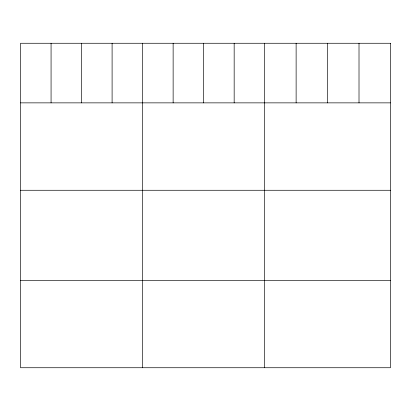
<?xml version="1.0" encoding="UTF-8"?>
<svg xmlns="http://www.w3.org/2000/svg" width="411" height="411" viewBox="0 0 411 411"><rect width="100%" height="100%" fill="white"/><g stroke="black" fill="none" stroke-linecap="round" stroke-linejoin="round"><path stroke-width="0.62" d="M20.55 102.863L390.45 102.863M20.55 190.272L390.45 190.272M20.55 280.328L390.45 280.328M359.009 43.268L359.009 102.863M327.567 43.268L327.567 102.863M296.125 43.268L296.125 102.863M264.684 43.268L264.684 367.732M234.167 43.268L234.167 102.863M203.65 43.268L203.65 102.863M173.134 43.268L173.134 102.863M142.617 43.268L142.617 367.732M112.1 43.268L112.1 102.863M81.584 43.268L81.584 102.863M51.067 43.268L51.067 102.863M390.45 43.268L20.55 43.268L20.55 367.732L390.45 367.732L390.45 43.268"/></g></svg>
